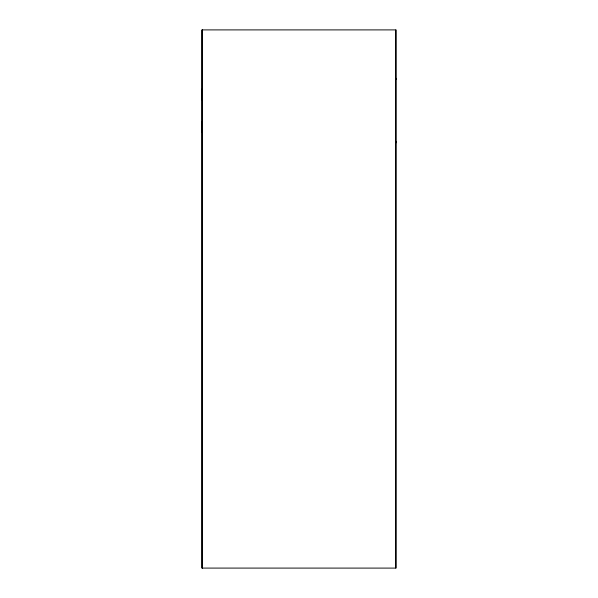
<?xml version="1.0" encoding="UTF-8"?>
<svg xmlns="http://www.w3.org/2000/svg" width="598" height="598" viewBox="0 0 598 598"><rect width="100%" height="100%" fill="white"/><g stroke="black" fill="none" stroke-linecap="round" stroke-linejoin="round"><path stroke-width="0.9" d="M202.102 132.173L202.102 121.401M202.087 99.873L202.109 89.117M395.898 568.1L395.898 29.9L202.139 29.9L202.139 568.085L395.898 568.1L395.898 29.9M202.154 29.9L202.154 568.085L202.154 29.9M395.883 141.816L395.883 142.922L395.906 141.816M395.898 78.338L395.883 79.437L395.898 78.338M202.102 132.158L202.102 131.425L202.087 132.158"/></g></svg>
